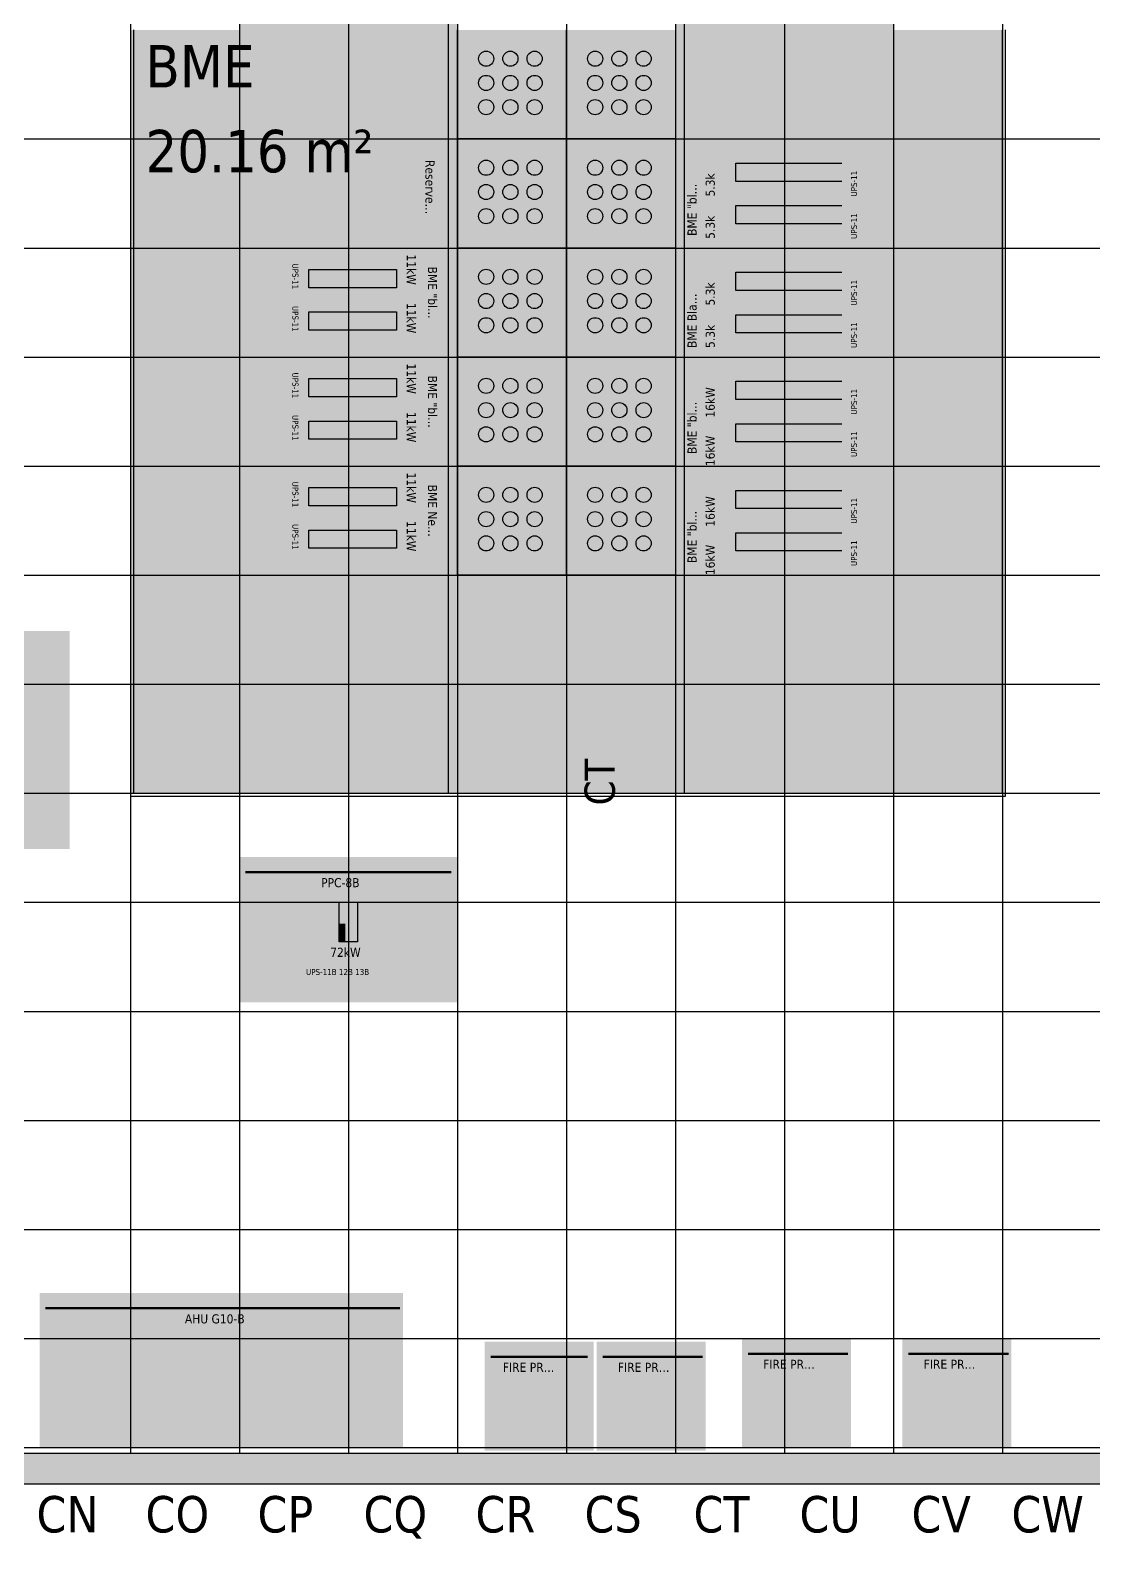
# Model space of a CAD drawing. Header units: millimetres. Extents: x -618 to 58287, y -23922 to -2396.
# Drawn here: x 39048 to 44903, y -23902 to -15601 of the extents above; entities that cross this region are included whole.
import ezdxf

# ---------------------------------------------------------------- set-up
doc = ezdxf.new("R2010")
doc.units = ezdxf.units.MM
doc.header["$MEASUREMENT"] = 0
for name, color, linetype, true_color in [('Background', 7, 'Continuous', 0xffffff), ('Equipment', 7, 'Continuous', 0xffffff), ('Names', 7, 'Continuous', 0xffffff), ('Power', 7, 'Continuous', 0xffffff), ('Room fixture', 7, 'Continuous', 0xffffff), ('Room shape', 7, 'Continuous', 0xc0c0c0), ('Rows', 7, 'Continuous', 0xffffff), ('Tile grid', 7, 'Continuous', 0xafafaf), ('Walls and cages', 7, 'Continuous', 0xffffff)]:
    doc.layers.add(name, color=color, linetype=linetype, true_color=true_color)
doc.styles.add('Tahoma#false#false', font='tahoma.ttf', dxfattribs={"height": 0.2})

msp = doc.modelspace()

# ---------------------------------------------------------------- linework, layer by layer
at = {"layer": 'Background', "lineweight": -3, "transparency": 33554687}
for points in [[(40317.7, -16199), (41401, -16199), (41401, -16799)], [(41401, -16799), (40317.7, -16799), (40317.7, -16199)], [(43800, -16800), (42600, -16800), (42600, -16200)], [(42600, -16200), (43800, -16200), (43800, -16800)], [(40331.7, -16785), (41415, -16785), (41415, -17385)], [(41415, -17385), (40331.7, -17385), (40331.7, -16785)], [(43800, -17400), (42600, -17400), (42600, -16800)], [(42600, -16800), (43800, -16800), (43800, -17400)], [(40331.7, -17385), (41415, -17385), (41415, -17985)], [(41415, -17985), (40331.7, -17985), (40331.7, -17385)], [(43800, -18000), (42600, -18000), (42600, -17400)], [(42600, -17400), (43800, -17400), (43800, -18000)], [(40331.7, -17985), (41415, -17985), (41415, -18585)], [(41415, -18585), (40331.7, -18585), (40331.7, -17985)], [(43800, -18600), (42600, -18600), (42600, -18000)], [(42600, -18000), (43800, -18000), (43800, -18600)], [(40200, -20950), (40200, -20150), (41400, -20150)], [(41400, -20150), (41400, -20950), (40200, -20950)], [(39100, -23400), (39100, -22550), (41100, -22550)], [(41100, -22550), (41100, -23400), (39100, -23400)], [(41550, -23416.7), (41550, -22816.7), (42150, -22816.7)], [(42150, -22816.7), (42150, -23416.7), (41550, -23416.7)], [(42166.7, -23416.7), (42166.7, -22816.7), (42766.7, -22816.7)], [(42766.7, -22816.7), (42766.7, -23416.7), (42166.7, -23416.7)], [(42966.7, -23400), (42966.7, -22800), (43566.7, -22800)], [(43566.7, -22800), (43566.7, -23400), (42966.7, -23400)], [(43850, -23400), (43850, -22800), (44450, -22800)], [(44450, -22800), (44450, -23400), (43850, -23400)]]:
    msp.add_solid(points, dxfattribs=at)
at = {"layer": 'Equipment', "color": 72, "lineweight": 50, "true_color": 0x67cb33, "transparency": 33554687}
msp.add_line((40233.3, -20233.3), (41366.7, -20233.3), dxfattribs=at)
at = {"layer": 'Equipment', "color": 153, "lineweight": 50, "true_color": 0x3e99df, "transparency": 33554687}
msp.add_line((39133.3, -22633.3), (41083.3, -22633.3), dxfattribs=at)
at = {"layer": 'Equipment', "color": 1, "lineweight": 50, "true_color": 0xe60000, "transparency": 33554687}
for p, q in [((41583.3, -22900), (42116.7, -22900)), ((42200, -22900), (42750, -22900)), ((43000, -22883.3), (43550, -22883.3)), ((43883.3, -22883.3), (44433.3, -22883.3))]:
    msp.add_line(p, q, dxfattribs=at)
at = {"layer": 'Equipment', "color": 21, "lineweight": 50, "true_color": 0xf49191, "transparency": 33554687}
for points in [[(40384.3, -16732.3), (40317.7, -16799), (40317.7, -16199)], [(40384.3, -16265.7), (40384.3, -16732.3), (40317.7, -16199)], [(41334.3, -16265.7), (40384.3, -16265.7), (40317.7, -16199)], [(40317.7, -16199), (41401, -16199), (41334.3, -16265.7)], [(41401, -16199), (41401, -16799), (41334.3, -16732.3)], [(41401, -16199), (41334.3, -16732.3), (41334.3, -16265.7)], [(41401, -16799), (40317.7, -16799), (40384.3, -16732.3)], [(40384.3, -16732.3), (41334.3, -16732.3), (41401, -16799)], [(41550, -22816.7), (42150, -22816.7), (42083.3, -22883.3)], [(41550, -22816.7), (42083.3, -22883.3), (41616.7, -22883.3)], [(41550, -23416.7), (41550, -22816.7), (41616.7, -22883.3)], [(42083.3, -23350), (42083.3, -22883.3), (42150, -22816.7)], [(42150, -22816.7), (42150, -23416.7), (42083.3, -23350)], [(42166.7, -22816.7), (42766.7, -22816.7), (42700, -22883.3)], [(42166.7, -22816.7), (42700, -22883.3), (42233.3, -22883.3)], [(42166.7, -23416.7), (42166.7, -22816.7), (42233.3, -22883.3)], [(42700, -23350), (42700, -22883.3), (42766.7, -22816.7)], [(42766.7, -22816.7), (42766.7, -23416.7), (42700, -23350)], [(42966.7, -22800), (43566.7, -22800), (43500, -22866.7)], [(42966.7, -22800), (43500, -22866.7), (43033.3, -22866.7)], [(42966.7, -23400), (42966.7, -22800), (43033.3, -22866.7)], [(43500, -23333.3), (43500, -22866.7), (43566.7, -22800)], [(43566.7, -22800), (43566.7, -23400), (43500, -23333.3)], [(43850, -22800), (44450, -22800), (44383.3, -22866.7)], [(43850, -22800), (44383.3, -22866.7), (43916.7, -22866.7)], [(43850, -23400), (43850, -22800), (43916.7, -22866.7)], [(44383.3, -23333.3), (44383.3, -22866.7), (44450, -22800)], [(44450, -22800), (44450, -23400), (44383.3, -23333.3)], [(41616.7, -22883.3), (41616.7, -23350), (41550, -23416.7)], [(42233.3, -22883.3), (42233.3, -23350), (42166.7, -23416.7)], [(43033.3, -22866.7), (43033.3, -23333.3), (42966.7, -23400)], [(43916.7, -22866.7), (43916.7, -23333.3), (43850, -23400)], [(42083.3, -23350), (42150, -23416.7), (41550, -23416.7)], [(41616.7, -23350), (42083.3, -23350), (41550, -23416.7)], [(42700, -23350), (42766.7, -23416.7), (42166.7, -23416.7)], [(42233.3, -23350), (42700, -23350), (42166.7, -23416.7)], [(43500, -23333.3), (43566.7, -23400), (42966.7, -23400)], [(43033.3, -23333.3), (43500, -23333.3), (42966.7, -23400)], [(44383.3, -23333.3), (44450, -23400), (43850, -23400)], [(43916.7, -23333.3), (44383.3, -23333.3), (43850, -23400)]]:
    msp.add_solid(points, dxfattribs=at)
at = {"layer": 'Equipment', "color": 18, "lineweight": -3, "true_color": 0x000000, "transparency": 33554687}
for points in [[(40334.3, -16782.3), (40317.7, -16799), (40317.7, -16199)], [(40334.3, -16215.7), (40334.3, -16782.3), (40317.7, -16199)], [(41384.3, -16215.7), (40334.3, -16215.7), (40317.7, -16199)], [(40317.7, -16199), (41401, -16199), (41384.3, -16215.7)], [(41401, -16199), (41401, -16799), (41384.3, -16782.3)], [(41401, -16199), (41384.3, -16782.3), (41384.3, -16215.7)], [(43783.3, -16216.7), (42616.7, -16216.7), (42600, -16200)], [(42600, -16200), (43800, -16200), (43783.3, -16216.7)], [(42600, -16800), (42600, -16200), (42616.7, -16216.7)], [(42600, -16800), (42616.7, -16216.7), (42616.7, -16783.3)], [(43783.3, -16216.7), (43800, -16200), (43800, -16800)], [(43783.3, -16783.3), (43783.3, -16216.7), (43800, -16800)], [(41401, -16799), (40317.7, -16799), (40334.3, -16782.3)], [(40348.3, -17368.3), (40331.7, -17385), (40331.7, -16785)], [(40348.3, -16801.7), (40348.3, -17368.3), (40331.7, -16785)], [(41398.3, -16801.7), (40348.3, -16801.7), (40331.7, -16785)], [(40331.7, -16785), (41415, -16785), (41398.3, -16801.7)], [(40334.3, -16782.3), (41384.3, -16782.3), (41401, -16799)], [(41415, -16785), (41415, -17385), (41398.3, -17368.3)], [(41415, -16785), (41398.3, -17368.3), (41398.3, -16801.7)], [(43800, -16800), (42600, -16800), (42616.7, -16783.3)], [(43783.3, -16816.7), (42616.7, -16816.7), (42600, -16800)], [(42600, -16800), (43800, -16800), (43783.3, -16816.7)], [(42600, -17400), (42600, -16800), (42616.7, -16816.7)], [(42600, -17400), (42616.7, -16816.7), (42616.7, -17383.3)], [(42616.7, -16783.3), (43783.3, -16783.3), (43800, -16800)], [(43783.3, -16816.7), (43800, -16800), (43800, -17400)], [(43783.3, -17383.3), (43783.3, -16816.7), (43800, -17400)], [(41415, -17385), (40331.7, -17385), (40348.3, -17368.3)], [(40348.3, -17968.3), (40331.7, -17985), (40331.7, -17385)], [(40348.3, -17401.7), (40348.3, -17968.3), (40331.7, -17385)], [(41398.3, -17401.7), (40348.3, -17401.7), (40331.7, -17385)], [(40331.7, -17385), (41415, -17385), (41398.3, -17401.7)], [(40348.3, -17368.3), (41398.3, -17368.3), (41415, -17385)], [(41415, -17385), (41415, -17985), (41398.3, -17968.3)], [(41415, -17385), (41398.3, -17968.3), (41398.3, -17401.7)], [(43800, -17400), (42600, -17400), (42616.7, -17383.3)], [(43783.3, -17416.7), (42616.7, -17416.7), (42600, -17400)], [(42600, -17400), (43800, -17400), (43783.3, -17416.7)], [(42600, -18000), (42600, -17400), (42616.7, -17416.7)], [(42600, -18000), (42616.7, -17416.7), (42616.7, -17983.3)], [(42616.7, -17383.3), (43783.3, -17383.3), (43800, -17400)], [(43783.3, -17416.7), (43800, -17400), (43800, -18000)], [(43783.3, -17983.3), (43783.3, -17416.7), (43800, -18000)], [(41415, -17985), (40331.7, -17985), (40348.3, -17968.3)], [(40348.3, -18568.3), (40331.7, -18585), (40331.7, -17985)], [(40348.3, -18001.7), (40348.3, -18568.3), (40331.7, -17985)], [(41398.3, -18001.7), (40348.3, -18001.7), (40331.7, -17985)], [(40331.7, -17985), (41415, -17985), (41398.3, -18001.7)], [(40348.3, -17968.3), (41398.3, -17968.3), (41415, -17985)], [(41415, -17985), (41415, -18585), (41398.3, -18568.3)], [(41415, -17985), (41398.3, -18568.3), (41398.3, -18001.7)], [(43800, -18000), (42600, -18000), (42616.7, -17983.3)], [(43783.3, -18016.7), (42616.7, -18016.7), (42600, -18000)], [(42600, -18000), (43800, -18000), (43783.3, -18016.7)], [(42600, -18600), (42600, -18000), (42616.7, -18016.7)], [(42616.7, -17983.3), (43783.3, -17983.3), (43800, -18000)], [(43783.3, -18016.7), (43800, -18000), (43800, -18600)], [(42600, -18600), (42616.7, -18016.7), (42616.7, -18583.3)], [(43783.3, -18583.3), (43783.3, -18016.7), (43800, -18600)], [(41415, -18585), (40331.7, -18585), (40348.3, -18568.3)], [(40348.3, -18568.3), (41398.3, -18568.3), (41415, -18585)], [(43800, -18600), (42600, -18600), (42616.7, -18583.3)], [(42616.7, -18583.3), (43783.3, -18583.3), (43800, -18600)], [(40200, -20150), (41400, -20150), (41383.3, -20166.7)], [(40200, -20150), (41383.3, -20166.7), (40216.7, -20166.7)], [(40200, -20950), (40200, -20150), (40216.7, -20166.7)], [(40216.7, -20166.7), (40216.7, -20933.3), (40200, -20950)], [(41383.3, -20933.3), (41383.3, -20166.7), (41400, -20150)], [(41400, -20150), (41400, -20950), (41383.3, -20933.3)], [(41383.3, -20933.3), (41400, -20950), (40200, -20950)], [(40216.7, -20933.3), (41383.3, -20933.3), (40200, -20950)], [(39100, -22550), (41100, -22550), (41083.3, -22566.7)], [(39100, -22550), (41083.3, -22566.7), (39116.7, -22566.7)], [(39100, -23400), (39100, -22550), (39116.7, -22566.7)], [(39116.7, -22566.7), (39116.7, -23383.3), (39100, -23400)], [(41083.3, -23383.3), (41083.3, -22566.7), (41100, -22550)], [(41100, -22550), (41100, -23400), (41083.3, -23383.3)], [(41550, -22816.7), (42150, -22816.7), (42133.3, -22833.3)], [(41550, -22816.7), (42133.3, -22833.3), (41566.7, -22833.3)], [(41550, -23416.7), (41550, -22816.7), (41566.7, -22833.3)], [(42133.3, -23400), (42133.3, -22833.3), (42150, -22816.7)], [(42150, -22816.7), (42150, -23416.7), (42133.3, -23400)], [(42166.7, -22816.7), (42766.7, -22816.7), (42750, -22833.3)], [(42166.7, -22816.7), (42750, -22833.3), (42183.3, -22833.3)], [(42166.7, -23416.7), (42166.7, -22816.7), (42183.3, -22833.3)], [(42750, -23400), (42750, -22833.3), (42766.7, -22816.7)], [(42766.7, -22816.7), (42766.7, -23416.7), (42750, -23400)], [(42966.7, -22800), (43566.7, -22800), (43550, -22816.7)], [(42966.7, -22800), (43550, -22816.7), (42983.3, -22816.7)], [(42966.7, -23400), (42966.7, -22800), (42983.3, -22816.7)], [(42983.3, -22816.7), (42983.3, -23383.3), (42966.7, -23400)], [(43550, -23383.3), (43550, -22816.7), (43566.7, -22800)], [(43566.7, -22800), (43566.7, -23400), (43550, -23383.3)], [(43850, -22800), (44450, -22800), (44433.3, -22816.7)], [(43850, -22800), (44433.3, -22816.7), (43866.7, -22816.7)], [(43850, -23400), (43850, -22800), (43866.7, -22816.7)], [(43866.7, -22816.7), (43866.7, -23383.3), (43850, -23400)], [(44433.3, -23383.3), (44433.3, -22816.7), (44450, -22800)], [(44450, -22800), (44450, -23400), (44433.3, -23383.3)], [(41566.7, -22833.3), (41566.7, -23400), (41550, -23416.7)], [(42183.3, -22833.3), (42183.3, -23400), (42166.7, -23416.7)], [(41083.3, -23383.3), (41100, -23400), (39100, -23400)], [(39116.7, -23383.3), (41083.3, -23383.3), (39100, -23400)], [(42133.3, -23400), (42150, -23416.7), (41550, -23416.7)], [(41566.7, -23400), (42133.3, -23400), (41550, -23416.7)], [(42750, -23400), (42766.7, -23416.7), (42166.7, -23416.7)], [(42183.3, -23400), (42750, -23400), (42166.7, -23416.7)], [(43550, -23383.3), (43566.7, -23400), (42966.7, -23400)], [(42983.3, -23383.3), (43550, -23383.3), (42966.7, -23400)], [(44433.3, -23383.3), (44450, -23400), (43850, -23400)], [(43866.7, -23383.3), (44433.3, -23383.3), (43850, -23400)]]:
    msp.add_solid(points, dxfattribs=at)
at = {"layer": 'Equipment', "color": 9, "lineweight": 50, "true_color": 0xc0c0c0, "transparency": 33554687}
for points in [[(43733.3, -16266.7), (42666.7, -16266.7), (42600, -16200)], [(42600, -16200), (43800, -16200), (43733.3, -16266.7)], [(42600, -16800), (42600, -16200), (42666.7, -16266.7)], [(42600, -16800), (42666.7, -16266.7), (42666.7, -16733.3)], [(43733.3, -16266.7), (43800, -16200), (43800, -16800)], [(43733.3, -16733.3), (43733.3, -16266.7), (43800, -16800)], [(43800, -16800), (42600, -16800), (42666.7, -16733.3)], [(42666.7, -16733.3), (43733.3, -16733.3), (43800, -16800)], [(40398.3, -17318.3), (40331.7, -17385), (40331.7, -16785)], [(40398.3, -16851.7), (40398.3, -17318.3), (40331.7, -16785)], [(41348.3, -16851.7), (40398.3, -16851.7), (40331.7, -16785)], [(40331.7, -16785), (41415, -16785), (41348.3, -16851.7)], [(41415, -16785), (41415, -17385), (41348.3, -17318.3)], [(41415, -16785), (41348.3, -17318.3), (41348.3, -16851.7)], [(43733.3, -16866.7), (42666.7, -16866.7), (42600, -16800)], [(42600, -16800), (43800, -16800), (43733.3, -16866.7)], [(42600, -17400), (42600, -16800), (42666.7, -16866.7)], [(43733.3, -16866.7), (43800, -16800), (43800, -17400)], [(42600, -17400), (42666.7, -16866.7), (42666.7, -17333.3)], [(43733.3, -17333.3), (43733.3, -16866.7), (43800, -17400)], [(41415, -17385), (40331.7, -17385), (40398.3, -17318.3)], [(40398.3, -17318.3), (41348.3, -17318.3), (41415, -17385)], [(43800, -17400), (42600, -17400), (42666.7, -17333.3)], [(42666.7, -17333.3), (43733.3, -17333.3), (43800, -17400)], [(40398.3, -17918.3), (40331.7, -17985), (40331.7, -17385)], [(40398.3, -17451.7), (40398.3, -17918.3), (40331.7, -17385)], [(41348.3, -17451.7), (40398.3, -17451.7), (40331.7, -17385)], [(40331.7, -17385), (41415, -17385), (41348.3, -17451.7)], [(41415, -17385), (41415, -17985), (41348.3, -17918.3)], [(41415, -17385), (41348.3, -17918.3), (41348.3, -17451.7)], [(43733.3, -17466.7), (42666.7, -17466.7), (42600, -17400)], [(42600, -17400), (43800, -17400), (43733.3, -17466.7)], [(42600, -18000), (42600, -17400), (42666.7, -17466.7)], [(43733.3, -17466.7), (43800, -17400), (43800, -18000)], [(42600, -18000), (42666.7, -17466.7), (42666.7, -17933.3)], [(43733.3, -17933.3), (43733.3, -17466.7), (43800, -18000)], [(41415, -17985), (40331.7, -17985), (40398.3, -17918.3)], [(40398.3, -17918.3), (41348.3, -17918.3), (41415, -17985)], [(40398.3, -18518.3), (40331.7, -18585), (40331.7, -17985)], [(40398.3, -18051.7), (40398.3, -18518.3), (40331.7, -17985)], [(41348.3, -18051.7), (40398.3, -18051.7), (40331.7, -17985)], [(40331.7, -17985), (41415, -17985), (41348.3, -18051.7)], [(41415, -17985), (41415, -18585), (41348.3, -18518.3)], [(41415, -17985), (41348.3, -18518.3), (41348.3, -18051.7)], [(43800, -18000), (42600, -18000), (42666.7, -17933.3)], [(43733.3, -18066.7), (42666.7, -18066.7), (42600, -18000)], [(42600, -18000), (43800, -18000), (43733.3, -18066.7)], [(42600, -18600), (42600, -18000), (42666.7, -18066.7)], [(42666.7, -17933.3), (43733.3, -17933.3), (43800, -18000)], [(43733.3, -18066.7), (43800, -18000), (43800, -18600)], [(42600, -18600), (42666.7, -18066.7), (42666.7, -18533.3)], [(43733.3, -18533.3), (43733.3, -18066.7), (43800, -18600)], [(41415, -18585), (40331.7, -18585), (40398.3, -18518.3)], [(40398.3, -18518.3), (41348.3, -18518.3), (41415, -18585)], [(43800, -18600), (42600, -18600), (42666.7, -18533.3)], [(42666.7, -18533.3), (43733.3, -18533.3), (43800, -18600)]]:
    msp.add_solid(points, dxfattribs=at)
at = {"layer": 'Equipment', "color": 71, "lineweight": 50, "true_color": 0xbde8a7, "transparency": 33554687}
for points in [[(40200, -20150), (41400, -20150), (41333.3, -20216.7)], [(40200, -20150), (41333.3, -20216.7), (40266.7, -20216.7)], [(40200, -20950), (40200, -20150), (40266.7, -20216.7)], [(41333.3, -20883.3), (41333.3, -20216.7), (41400, -20150)], [(41400, -20150), (41400, -20950), (41333.3, -20883.3)], [(40266.7, -20216.7), (40266.7, -20883.3), (40200, -20950)], [(41333.3, -20883.3), (41400, -20950), (40200, -20950)], [(40266.7, -20883.3), (41333.3, -20883.3), (40200, -20950)]]:
    msp.add_solid(points, dxfattribs=at)
at = {"layer": 'Equipment', "color": 141, "lineweight": 50, "true_color": 0xabd3f1, "transparency": 33554687}
for points in [[(39100, -22550), (41100, -22550), (41033.3, -22616.7)], [(39100, -22550), (41033.3, -22616.7), (39166.7, -22616.7)], [(39100, -23400), (39100, -22550), (39166.7, -22616.7)], [(41033.3, -23333.3), (41033.3, -22616.7), (41100, -22550)], [(41100, -22550), (41100, -23400), (41033.3, -23333.3)], [(39166.7, -22616.7), (39166.7, -23333.3), (39100, -23400)], [(41033.3, -23333.3), (41100, -23400), (39100, -23400)], [(39166.7, -23333.3), (41033.3, -23333.3), (39100, -23400)]]:
    msp.add_solid(points, dxfattribs=at)
at = {"layer": 'Power', "color": 8, "lineweight": -3, "true_color": 0x808080, "transparency": 33554687}
for p, q in [((42933.3, -16433.3), (42933.3, -16333.3)), ((42933.3, -16333.3), (43516.7, -16333.3)), ((43516.7, -16433.3), (42933.3, -16433.3)), ((42933.3, -16666.7), (42933.3, -16566.7)), ((42933.3, -16566.7), (43516.7, -16566.7)), ((43516.7, -16666.7), (42933.3, -16666.7)), ((40581.7, -17018.3), (40581.7, -16918.3)), ((40581.7, -16918.3), (41065, -16918.3)), ((41065, -16918.3), (41065, -17018.3)), ((42933.3, -17033.3), (42933.3, -16933.3)), ((42933.3, -16933.3), (43516.7, -16933.3)), ((41065, -17018.3), (40581.7, -17018.3)), ((43516.7, -17033.3), (42933.3, -17033.3)), ((40581.7, -17251.7), (40581.7, -17151.7)), ((40581.7, -17151.7), (41065, -17151.7)), ((41065, -17151.7), (41065, -17251.7)), ((42933.3, -17266.7), (42933.3, -17166.7)), ((42933.3, -17166.7), (43516.7, -17166.7)), ((41065, -17251.7), (40581.7, -17251.7)), ((43516.7, -17266.7), (42933.3, -17266.7)), ((40581.7, -17618.3), (40581.7, -17518.3)), ((40581.7, -17518.3), (41065, -17518.3)), ((41065, -17518.3), (41065, -17618.3)), ((42933.3, -17633.3), (42933.3, -17533.3)), ((42933.3, -17533.3), (43516.7, -17533.3)), ((41065, -17618.3), (40581.7, -17618.3)), ((43516.7, -17633.3), (42933.3, -17633.3)), ((40581.7, -17851.7), (40581.7, -17751.7)), ((40581.7, -17751.7), (41065, -17751.7)), ((41065, -17751.7), (41065, -17851.7)), ((42933.3, -17866.7), (42933.3, -17766.7)), ((42933.3, -17766.7), (43516.7, -17766.7)), ((41065, -17851.7), (40581.7, -17851.7)), ((43516.7, -17866.7), (42933.3, -17866.7)), ((40581.7, -18218.3), (40581.7, -18118.3)), ((40581.7, -18118.3), (41065, -18118.3)), ((41065, -18118.3), (41065, -18218.3)), ((42933.3, -18233.3), (42933.3, -18133.3)), ((42933.3, -18133.3), (43516.7, -18133.3)), ((41065, -18218.3), (40581.7, -18218.3)), ((43516.7, -18233.3), (42933.3, -18233.3)), ((40581.7, -18451.7), (40581.7, -18351.7)), ((40581.7, -18351.7), (41065, -18351.7)), ((41065, -18351.7), (41065, -18451.7)), ((42933.3, -18466.7), (42933.3, -18366.7)), ((42933.3, -18366.7), (43516.7, -18366.7)), ((41065, -18451.7), (40581.7, -18451.7)), ((43516.7, -18466.7), (42933.3, -18466.7)), ((40750, -20400), (40850, -20400)), ((40750, -20616.7), (40750, -20400)), ((40850, -20400), (40850, -20616.7)), ((40850, -20616.7), (40750, -20616.7))]:
    msp.add_line(p, q, dxfattribs=at)
at = {"layer": 'Power', "lineweight": -3, "transparency": 33554687}
for points in [[(42933.3, -16433.3), (42933.3, -16333.3), (43550, -16433.3), (43550, -16333.3)], [(42933.3, -16666.7), (42933.3, -16566.7), (43550, -16666.7), (43550, -16566.7)], [(41065, -16918.3), (41065, -17018.3), (40581.7, -16918.3), (40581.7, -17018.3)], [(42933.3, -17033.3), (42933.3, -16933.3), (43550, -17033.3), (43550, -16933.3)], [(41065, -17151.7), (41065, -17251.7), (40581.7, -17151.7), (40581.7, -17251.7)], [(42933.3, -17266.7), (42933.3, -17166.7), (43550, -17266.7), (43550, -17166.7)], [(41065, -17518.3), (41065, -17618.3), (40581.7, -17518.3), (40581.7, -17618.3)], [(42933.3, -17633.3), (42933.3, -17533.3), (43550, -17633.3), (43550, -17533.3)], [(41065, -17751.7), (41065, -17851.7), (40581.7, -17751.7), (40581.7, -17851.7)], [(42933.3, -17866.7), (42933.3, -17766.7), (43550, -17866.7), (43550, -17766.7)], [(41065, -18118.3), (41065, -18218.3), (40581.7, -18118.3), (40581.7, -18218.3)], [(42933.3, -18233.3), (42933.3, -18133.3), (43550, -18233.3), (43550, -18133.3)], [(41065, -18351.7), (41065, -18451.7), (40581.7, -18351.7), (40581.7, -18451.7)], [(42933.3, -18466.7), (42933.3, -18366.7), (43550, -18466.7), (43550, -18366.7)], [(40750, -20400), (40850, -20400), (40750, -20616.7), (40850, -20616.7)]]:
    msp.add_solid(points, dxfattribs=at)
at = {"layer": 'Power', "color": 22, "lineweight": -3, "true_color": 0xc92518, "transparency": 33554687}
for points in [[(42933.3, -16433.3), (42933.3, -16333.3), (43550, -16433.3), (43550, -16333.3)], [(42933.3, -16666.7), (42933.3, -16566.7), (43550, -16666.7), (43550, -16566.7)], [(41048.3, -16918.3), (41048.3, -17018.3), (40581.7, -16918.3), (40581.7, -17018.3)], [(42933.3, -17033.3), (42933.3, -16933.3), (43550, -17033.3), (43550, -16933.3)], [(41048.3, -17151.7), (41048.3, -17251.7), (40581.7, -17151.7), (40581.7, -17251.7)], [(42933.3, -17266.7), (42933.3, -17166.7), (43550, -17266.7), (43550, -17166.7)], [(41065, -17518.3), (41065, -17618.3), (40581.7, -17518.3), (40581.7, -17618.3)], [(42933.3, -17633.3), (42933.3, -17533.3), (43550, -17633.3), (43550, -17533.3)], [(41065, -17751.7), (41065, -17851.7), (40581.7, -17751.7), (40581.7, -17851.7)], [(42933.3, -17866.7), (42933.3, -17766.7), (43550, -17866.7), (43550, -17766.7)], [(41065, -18118.3), (41065, -18218.3), (40581.7, -18118.3), (40581.7, -18218.3)], [(42933.3, -18233.3), (42933.3, -18133.3), (43550, -18233.3), (43550, -18133.3)], [(41065, -18351.7), (41065, -18451.7), (40581.7, -18351.7), (40581.7, -18451.7)], [(42933.3, -18466.7), (42933.3, -18366.7), (43550, -18466.7), (43550, -18366.7)]]:
    msp.add_solid(points, dxfattribs=at)
at = {"layer": 'Power', "color": 13, "lineweight": -3, "true_color": 0xe7473c, "transparency": 33554687}
for points in [[(43116.7, -16433.3), (43116.7, -16333.3), (43550, -16433.3), (43550, -16333.3)], [(43116.7, -16666.7), (43116.7, -16566.7), (43550, -16666.7), (43550, -16566.7)], [(40698.3, -16918.3), (40698.3, -17018.3), (40581.7, -16918.3), (40581.7, -17018.3)], [(43133.3, -17033.3), (43133.3, -16933.3), (43550, -17033.3), (43550, -16933.3)], [(40698.3, -17151.7), (40698.3, -17251.7), (40581.7, -17151.7), (40581.7, -17251.7)], [(43133.3, -17266.7), (43133.3, -17166.7), (43550, -17266.7), (43550, -17166.7)], [(40748.3, -17518.3), (40748.3, -17618.3), (40581.7, -17518.3), (40581.7, -17618.3)], [(43400, -17633.3), (43400, -17533.3), (43550, -17633.3), (43550, -17533.3)], [(40748.3, -17751.7), (40748.3, -17851.7), (40581.7, -17751.7), (40581.7, -17851.7)], [(43400, -17866.7), (43400, -17766.7), (43550, -17866.7), (43550, -17766.7)], [(40731.7, -18118.3), (40731.7, -18218.3), (40581.7, -18118.3), (40581.7, -18218.3)], [(43250, -18233.3), (43250, -18133.3), (43550, -18233.3), (43550, -18133.3)], [(40731.7, -18351.7), (40731.7, -18451.7), (40581.7, -18351.7), (40581.7, -18451.7)], [(43250, -18466.7), (43250, -18366.7), (43550, -18466.7), (43550, -18366.7)], [(40816.7, -20483.3), (40850, -20483.3), (40816.7, -20616.7), (40850, -20616.7)], [(40750, -20516.7), (40783.3, -20516.7), (40750, -20616.7), (40783.3, -20616.7)]]:
    msp.add_solid(points, dxfattribs=at)
at = {"layer": 'Power', "color": 138, "lineweight": -3, "true_color": 0x01505e, "transparency": 33554687}
for points in [[(43600, -16483.3), (43600, -16283.3), (43683.3, -16483.3), (43683.3, -16283.3)], [(43600, -16716.7), (43600, -16516.7), (43683.3, -16716.7), (43683.3, -16516.7)], [(40531.7, -16885), (40531.7, -17085), (40448.3, -16885), (40448.3, -17085)], [(43600, -17083.3), (43600, -16883.3), (43683.3, -17083.3), (43683.3, -16883.3)], [(40531.7, -17118.3), (40531.7, -17318.3), (40448.3, -17118.3), (40448.3, -17318.3)], [(43600, -17316.7), (43600, -17116.7), (43683.3, -17316.7), (43683.3, -17116.7)], [(40531.7, -17485), (40531.7, -17685), (40448.3, -17485), (40448.3, -17685)], [(43600, -17683.3), (43600, -17483.3), (43683.3, -17683.3), (43683.3, -17483.3)], [(40531.7, -17718.3), (40531.7, -17918.3), (40448.3, -17718.3), (40448.3, -17918.3)], [(43600, -17916.7), (43600, -17716.7), (43683.3, -17916.7), (43683.3, -17716.7)], [(40531.7, -18085), (40531.7, -18285), (40448.3, -18085), (40448.3, -18285)], [(43600, -18283.3), (43600, -18083.3), (43683.3, -18283.3), (43683.3, -18083.3)], [(40531.7, -18318.3), (40531.7, -18518.3), (40448.3, -18318.3), (40448.3, -18518.3)], [(43600, -18516.7), (43600, -18316.7), (43683.3, -18516.7), (43683.3, -18316.7)], [(40283.3, -20766.7), (41316.7, -20766.7), (40283.3, -20850), (41316.7, -20850)]]:
    msp.add_solid(points, dxfattribs=at)
at = {"layer": 'Power', "color": 151, "lineweight": -3, "true_color": 0x87ceeb, "transparency": 33554687}
for points in [[(41065, -16918.3), (41065, -17018.3), (40581.7, -16918.3), (40581.7, -17018.3)], [(41065, -17151.7), (41065, -17251.7), (40581.7, -17151.7), (40581.7, -17251.7)]]:
    msp.add_solid(points, dxfattribs=at)
at = {"layer": 'Power', "color": 24, "lineweight": -3, "true_color": 0x9c180e, "transparency": 33554687}
for points in [[(40750, -20400), (40783.3, -20400), (40750, -20616.7), (40783.3, -20616.7)], [(40816.7, -20400), (40850, -20400), (40816.7, -20616.7), (40850, -20616.7)]]:
    msp.add_solid(points, dxfattribs=at)
at = {"layer": 'Power', "color": 8, "lineweight": -3, "true_color": 0x826482, "transparency": 33554687}
msp.add_solid([(40783.3, -20400), (40816.7, -20400), (40783.3, -20616.7), (40816.7, -20616.7)], dxfattribs=at)
at = {"layer": 'Power', "color": 9, "lineweight": -3, "true_color": 0xc0c0c0, "transparency": 33554687}
msp.add_solid([(40783.3, -20500), (40816.7, -20500), (40783.3, -20616.7), (40816.7, -20616.7)], dxfattribs=at)
at = {"layer": 'Room fixture', "color": 9, "lineweight": -3, "true_color": 0xc0c0c0, "transparency": 33554687}
for p, q in [((41400, -16200), (41400, -15600)), ((42000, -16200), (42000, -15600)), ((42000, -15600), (42000, -16200)), ((42600, -15600), (42600, -16200)), ((41400, -16200), (42000, -16200)), ((41400, -16800), (41400, -16200)), ((42000, -16200), (41400, -16200)), ((42000, -16200), (42600, -16200)), ((42000, -16800), (42000, -16200)), ((42000, -16200), (42000, -16800)), ((42600, -16200), (42000, -16200)), ((42600, -16200), (42600, -16800)), ((42000, -16800), (41400, -16800)), ((41400, -16800), (42000, -16800)), ((41400, -17400), (41400, -16800)), ((42000, -16800), (42600, -16800)), ((42000, -17400), (42000, -16800)), ((42600, -16800), (42000, -16800)), ((42000, -16800), (42000, -17400)), ((42600, -16800), (42600, -17400)), ((42000, -17400), (41400, -17400)), ((41400, -17400), (42000, -17400)), ((41400, -18000), (41400, -17400)), ((42600, -17400), (42000, -17400)), ((42000, -17400), (42600, -17400)), ((42000, -18000), (42000, -17400)), ((42000, -17400), (42000, -18000)), ((42600, -17400), (42600, -18000)), ((41400, -18000), (42000, -18000)), ((41400, -18600), (41400, -18000)), ((42000, -18000), (41400, -18000)), ((42600, -18000), (42000, -18000)), ((42000, -18000), (42600, -18000)), ((42000, -18600), (42000, -18000)), ((42000, -18000), (42000, -18600)), ((42600, -18000), (42600, -18600)), ((42000, -18600), (41400, -18600)), ((42600, -18600), (42000, -18600))]:
    msp.add_line(p, q, dxfattribs=at)
for centre in [(41558.3, -15758.3), (41691.7, -15758.3), (41825, -15758.3), (42158.3, -15758.3), (42291.7, -15758.3), (42425, -15758.3), (41558.3, -15891.7), (41691.7, -15891.7), (41825, -15891.7), (42158.3, -15891.7), (42291.7, -15891.7), (42425, -15891.7), (41558.3, -16025), (41691.7, -16025), (41825, -16025), (42158.3, -16025), (42291.7, -16025), (42425, -16025), (41558.3, -16358.3), (41691.7, -16358.3), (41825, -16358.3), (42158.3, -16358.3), (42291.7, -16358.3), (42425, -16358.3), (41558.3, -16491.7), (41691.7, -16491.7), (41825, -16491.7), (42158.3, -16491.7), (42291.7, -16491.7), (42425, -16491.7), (41558.3, -16625), (41691.7, -16625), (41825, -16625), (42158.3, -16625), (42291.7, -16625), (42425, -16625), (41558.3, -16958.3), (41691.7, -16958.3), (41825, -16958.3), (42158.3, -16958.3), (42291.7, -16958.3), (42425, -16958.3), (41558.3, -17091.7), (41691.7, -17091.7), (41825, -17091.7), (42158.3, -17091.7), (42291.7, -17091.7), (42425, -17091.7), (41558.3, -17225), (41691.7, -17225), (41825, -17225), (42158.3, -17225), (42291.7, -17225), (42425, -17225), (41558.3, -17558.3), (41691.7, -17558.3), (41825, -17558.3), (42158.3, -17558.3), (42291.7, -17558.3), (42425, -17558.3), (41558.3, -17691.7), (41691.7, -17691.7), (41825, -17691.7), (42158.3, -17691.7), (42291.7, -17691.7), (42425, -17691.7), (41558.3, -17825), (41691.7, -17825), (41825, -17825), (42158.3, -17825), (42291.7, -17825), (42425, -17825), (41558.3, -18158.3), (41691.7, -18158.3), (41825, -18158.3), (42158.3, -18158.3), (42291.7, -18158.3), (42425, -18158.3), (41558.3, -18291.7), (41691.7, -18291.7), (41825, -18291.7), (42158.3, -18291.7), (42291.7, -18291.7), (42425, -18291.7), (41558.3, -18425), (41691.7, -18425), (41825, -18425), (42158.3, -18425), (42291.7, -18425), (42425, -18425)]:
    msp.add_ellipse(centre, major_axis=(41.7, 0), ratio=1, dxfattribs=at)
at = {"layer": 'Room fixture', "color": 9, "lineweight": -3, "true_color": 0xc0c0c0, "transparency": 33554472}
for points in [[(41400, -16200), (41400, -15600), (42000, -15600)], [(42000, -15600), (42000, -16200), (41400, -16200)], [(42000, -16200), (42000, -15600), (42600, -15600)], [(42600, -15600), (42600, -16200), (42000, -16200)], [(41400, -16800), (41400, -16200), (42000, -16200)], [(42000, -16200), (42000, -16800), (41400, -16800)], [(42000, -16800), (42000, -16200), (42600, -16200)], [(42600, -16200), (42600, -16800), (42000, -16800)], [(41400, -17400), (41400, -16800), (42000, -16800)], [(42000, -16800), (42000, -17400), (41400, -17400)], [(42000, -17400), (42000, -16800), (42600, -16800)], [(42600, -16800), (42600, -17400), (42000, -17400)], [(41400, -18000), (41400, -17400), (42000, -17400)], [(42000, -17400), (42000, -18000), (41400, -18000)], [(42000, -18000), (42000, -17400), (42600, -17400)], [(42600, -17400), (42600, -18000), (42000, -18000)], [(41400, -18600), (41400, -18000), (42000, -18000)], [(42000, -18000), (42000, -18600), (41400, -18600)], [(42000, -18600), (42000, -18000), (42600, -18000)], [(42600, -18000), (42600, -18600), (42000, -18600)]]:
    msp.add_solid(points, dxfattribs=at)
at = {"layer": 'Room fixture', "color": 254, "lineweight": -3, "true_color": 0xe6e6e6, "transparency": 33554687}
for points in [[(39266, -20107.3), (37466, -20107.3), (37466, -18907.3)], [(37466, -18907.3), (39266, -18907.3), (39266, -20107.3)]]:
    msp.add_solid(points, dxfattribs=at)
at = {"layer": 'Room fixture', "color": 18, "lineweight": -3, "true_color": 0x000000, "transparency": 33554687}
for points in [[(39249.3, -18924), (37482.7, -18924), (37466, -18907.3)], [(37466, -18907.3), (39266, -18907.3), (39249.3, -18924)], [(39249.3, -18924), (39266, -18907.3), (39266, -20107.3)], [(39249.3, -20090.7), (39249.3, -18924), (39266, -20107.3)], [(39266, -20107.3), (37466, -20107.3), (37482.7, -20090.7)], [(37482.7, -20090.7), (39249.3, -20090.7), (39266, -20107.3)]]:
    msp.add_solid(points, dxfattribs=at)
at = {"layer": 'Room shape', "color": 18, "lineweight": -3, "true_color": 0x000000, "transparency": 33554687}
for p, q in [((57733.3, -23433.3), (0, -23433.3)), ((0, -23600), (57733.3, -23600))]:
    msp.add_line(p, q, dxfattribs=at)
at = {"layer": 'Room shape', "lineweight": -3, "transparency": 33554687}
for points in [[(0, -23433.3), (57733.3, -23600), (-116.7, -23550)], [(0, -23433.3), (57733.3, -23433.3), (57733.3, -23600)], [(57733.3, -23600), (0, -23600), (-116.7, -23550)]]:
    msp.add_solid(points, dxfattribs=at)
at = {"layer": 'Rows', "color": 18, "lineweight": -3, "true_color": 0x000000, "transparency": 33554687}
for p, q in [((41350, -6000), (41350, -19800)), ((42650, -19800), (42650, -6000))]:
    msp.add_line(p, q, dxfattribs=at)
at = {"layer": 'Rows', "color": 254, "lineweight": -3, "true_color": 0xe0e0d7, "transparency": 33554534}
for points in [[(40200, -6000), (41400, -6000), (41400, -19800)], [(41400, -19800), (40200, -19800), (40200, -6000)], [(43800, -19800), (42600, -19800), (42600, -6000)], [(42600, -6000), (43800, -6000), (43800, -19800)]]:
    msp.add_solid(points, dxfattribs=at)
at = {"layer": 'Rows', "color": 18, "lineweight": -3, "true_color": 0x000000, "transparency": 33554687}
for points in [[(40200, -19800), (40200, -6000), (40216.7, -6016.7)], [(40216.7, -6016.7), (40216.7, -19783.3), (40200, -19800)], [(41383.3, -19783.3), (41383.3, -6016.7), (41400, -6000)], [(41400, -6000), (41400, -19800), (41383.3, -19783.3)], [(42600, -19800), (42600, -6000), (42616.7, -6016.7)], [(42616.7, -6016.7), (42616.7, -19783.3), (42600, -19800)], [(43783.3, -19783.3), (43783.3, -6016.7), (43800, -6000)], [(43800, -6000), (43800, -19800), (43783.3, -19783.3)], [(41383.3, -19783.3), (41400, -19800), (40200, -19800)], [(40216.7, -19783.3), (41383.3, -19783.3), (40200, -19800)], [(43783.3, -19783.3), (43800, -19800), (42600, -19800)], [(42616.7, -19783.3), (43783.3, -19783.3), (42600, -19800)]]:
    msp.add_solid(points, dxfattribs=at)
at = {"layer": 'Tile grid', "lineweight": -3, "transparency": 33554687}
for p, q in [((39600, -2967), (39600, -23433.7)), ((40200, -2967), (40200, -23433.7)), ((40800, -2967), (40800, -23433.7)), ((41400, -2967), (41400, -23433.7)), ((42000, -2967), (42000, -23433.7)), ((42600, -2967), (42600, -23433.7)), ((43200, -2967), (43200, -23433.7)), ((43800, -2967), (43800, -23433.7)), ((44400, -2967), (44400, -23433.7)), ((17.7, -16200), (57733.3, -16200)), ((16.2, -16800), (57733.3, -16800)), ((14.8, -17400), (57733.3, -17400)), ((13.3, -18000), (57733.3, -18000)), ((11.8, -18600), (57733.3, -18600)), ((10.4, -19200), (57733.3, -19200)), ((8.9, -19800), (57733.3, -19800)), ((7.4, -20400), (57733.3, -20400)), ((6, -21000), (57733.3, -21000)), ((4.5, -21600), (57733.3, -21600)), ((3, -22200), (57733.3, -22200)), ((1.6, -22800), (57733.3, -22800)), ((0.1, -23400), (57733.3, -23400))]:
    msp.add_line(p, q, dxfattribs=at)
at = {"layer": 'Walls and cages', "color": 18, "lineweight": -3, "true_color": 0x000000, "transparency": 33554687}
for p, q in [((39600, -15600), (39600, -19800)), ((44400, -19800), (44400, -15600)), ((44400, -15600), (44400, -19800)), ((39600, -19800), (44400, -19800))]:
    msp.add_line(p, q, dxfattribs=at)
at = {"layer": 'Walls and cages', "color": 9, "lineweight": -3, "true_color": 0xc0c0c0, "transparency": 33554687}
for p, q in [((39616.7, -15600), (39616.7, -19800)), ((44416.7, -19816.7), (44416.7, -15600)), ((39600, -19816.7), (44416.7, -19816.7))]:
    msp.add_line(p, q, dxfattribs=at)
at = {"layer": 'Walls and cages', "color": 152, "lineweight": -3, "true_color": 0x0078d7, "transparency": 33554452}
for points in [[(39600, -19800), (39600, -15600), (44400, -15600)], [(44400, -15600), (44400, -19800), (39600, -19800)]]:
    msp.add_solid(points, dxfattribs=at)

# ---------------------------------------------------------------- texts
at = {"layer": 'Names', "color": 8, "lineweight": -3, "true_color": 0x808080, "transparency": 33554687, "style": 'Tahoma#false#false'}
for s, rotation, p in [('Reserve…', -90, (41224.3, -16315.7)), ('BME "bl…', -270, (42716.7, -16733.3)), ('BME "bl…', -90, (41238.3, -16901.7)), ('BME Bla…', -270, (42716.7, -17350)), ('BME "bl…', -90, (41238.3, -17501.7)), ('BME "bl…', -270, (42716.7, -17933.3)), ('BME Ne…', -90, (41238.3, -18101.7)), ('BME "bl…', -270, (42716.7, -18533.3))]:
    msp.add_text(s, height=50, rotation=rotation, dxfattribs=at).set_placement(p)
for s, p in [('PPC-8B', (40650, -20316.7)), ('AHU G10-B', (39900, -22716.7)), ('FIRE PR…', (41650, -22983.3)), ('FIRE PR…', (42283.3, -22983.3)), ('FIRE PR…', (43083.3, -22966.7)), ('FIRE PR…', (43966.7, -22966.7))]:
    msp.add_text(s, height=50, dxfattribs=at).set_placement(p)
at = {"layer": 'Power', "color": 18, "lineweight": -3, "true_color": 0x000000, "transparency": 33554687, "style": 'Tahoma#false#false'}
for s, rotation, p in [('5.3k', -270, (42816.7, -16516.7)), ('5.3k', -270, (42816.7, -16750)), ('11kW', -90, (41121.7, -16835)), ('5.3k', -270, (42816.7, -17116.7)), ('11kW', -90, (41121.7, -17101.7)), ('5.3k', -270, (42816.7, -17350)), ('11kW', -90, (41121.7, -17435)), ('16kW', -270, (42816.7, -17733.3)), ('11kW', -90, (41121.7, -17701.7)), ('16kW', -270, (42816.7, -18000)), ('11kW', -90, (41121.7, -18035)), ('16kW', -270, (42816.7, -18333.3)), ('11kW', -90, (41121.7, -18301.7)), ('16kW', -270, (42816.7, -18600))]:
    msp.add_text(s, height=50, rotation=rotation, dxfattribs=at).set_placement(p)
at = {"layer": 'Power', "lineweight": -3, "transparency": 33554687, "style": 'Tahoma#false#false'}
for rotation, p in [(-270, (43600, -16516.7)), (-270, (43600, -16750)), (-90, (40491.7, -16885)), (-270, (43600, -17116.7)), (-90, (40491.7, -17118.3)), (-270, (43600, -17350)), (-90, (40491.7, -17485)), (-270, (43600, -17716.7)), (-90, (40491.7, -17718.3)), (-270, (43600, -17950)), (-90, (40491.7, -18085)), (-270, (43600, -18316.7)), (-90, (40491.7, -18318.3)), (-270, (43600, -18550))]:
    msp.add_text('UPS-11', height=33.33, rotation=rotation, dxfattribs=at).set_placement(p)
at = {"layer": 'Power', "color": 18, "lineweight": -3, "true_color": 0x000000, "transparency": 33554687, "style": 'Tahoma#false#false'}
msp.add_text('72kW', height=50, dxfattribs=at).set_placement((40700, -20700))
at = {"layer": 'Power', "lineweight": -3, "transparency": 33554687, "style": 'Tahoma#false#false'}
msp.add_text('UPS-11B 12B 13B', height=33.333, dxfattribs=at).set_placement((40566.7, -20800))
at = {"layer": 'Rows', "color": 8, "lineweight": -3, "true_color": 0x808080, "transparency": 33554687, "style": 'Tahoma#false#false'}
msp.add_text('CT', height=166.67, rotation=-270, dxfattribs=at).set_placement((42266.7, -19866.7))
at = {"layer": 'Tile grid', "color": 8, "lineweight": -3, "true_color": 0x808080, "transparency": 33554687, "style": 'Tahoma#false#false'}
for s, p in [('CN', (39083.3, -23866.7)), ('CO', (39683.3, -23866.7)), ('CP', (40300, -23866.7)), ('CQ', (40883.3, -23866.7)), ('CR', (41500, -23866.7)), ('CS', (42100, -23866.7)), ('CT', (42700, -23866.7)), ('CU', (43283.3, -23866.7)), ('CV', (43900, -23866.7)), ('CW', (44450, -23866.7))]:
    msp.add_text(s, height=200, dxfattribs=at).set_placement(p)
at = {"layer": 'Walls and cages', "color": 8, "lineweight": -3, "true_color": 0x808080, "transparency": 33554687, "style": 'Tahoma#false#false'}
for s, p in [('BME', (39683.3, -15916.7)), ('20.16 m²', (39683.3, -16383.3))]:
    msp.add_text(s, height=233.33, dxfattribs=at).set_placement(p)

doc.saveas('drawing.dxf')
